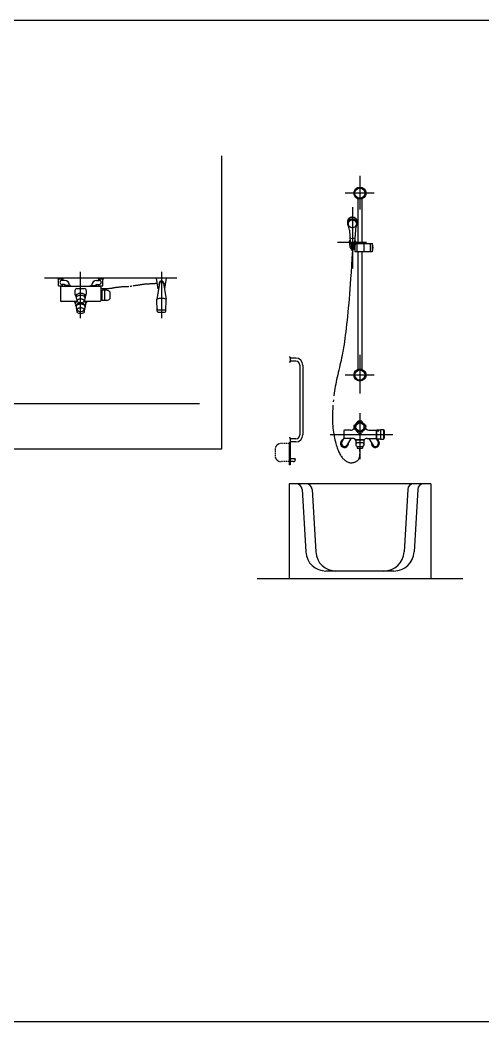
# Model space of a CAD drawing. Header units: inches. Extents: x -1249499 to 290957, y -589671 to 1013543.
# Drawn here: x -1042832 to -1040542, y 303228 to 308188 of the extents above; entities that cross this region are included whole.
import ezdxf

# ---------------------------------------------------------------- set-up
doc = ezdxf.new("R2010")
doc.units = ezdxf.units.IN
doc.header["$MEASUREMENT"] = 0
doc.linetypes.add('HIDDEN', pattern=[2, 1, -1])
doc.layers.add('1BATH', color=1, linetype='Continuous')
doc.layers.add('1SEC', color=7, linetype='Continuous')

msp = doc.modelspace()

# ---------------------------------------------------------------- linework, layer by layer
for p, q in [((-1041833.5, 306065.3), (-1041833.5, 307516.5)), ((-1044224.7, 306065.3), (-1041833.5, 306065.3))]:
    msp.add_line(p, q)
at = {"layer": '1BATH'}
for p, q in [((-1041150.4, 307416.6), (-1041150.4, 307249.4)), ((-1041080.5, 307330.8), (-1041223.4, 307330.8)), ((-1041160.4, 307302.5), (-1041160.4, 307081.9)), ((-1041140.4, 307302.5), (-1041140.4, 307081.9)), ((-1041187.9, 307262.3), (-1041187.9, 306958.4)), ((-1041212.2, 307189.3), (-1041212.2, 307181.6)), ((-1041163.5, 307189.3), (-1041163.5, 307181.6)), ((-1041202.6, 307148.5), (-1041198, 307086.8)), ((-1041173.2, 307148.5), (-1041177.8, 307086.8)), ((-1041118, 307087), (-1041260.8, 307087)), ((-1041203.6, 307091.3), (-1041200.6, 307065.7)), ((-1041193.4, 307084.2), (-1041195.7, 307081.9)), ((-1041195.7, 307081.9), (-1041192.7, 307056.3)), ((-1041194.7, 307057.4), (-1041194.2, 307050.9)), ((-1041193.4, 307084.2), (-1041190.5, 307058.8)), ((-1041190.5, 307058.8), (-1041192.7, 307056.3)), ((-1041182.2, 307084.2), (-1041185.2, 307058.8)), ((-1041185.2, 307058.8), (-1041183, 307056.3)), ((-1041180, 307081.9), (-1041183, 307056.3)), ((-1041182.2, 307084.2), (-1041180, 307081.9)), ((-1041181, 307057.3), (-1041181.5, 307050.9)), ((-1041175.3, 307064), (-1041175.3, 307041.9)), ((-1041172.1, 307091.3), (-1041175.1, 307065.7)), ((-1041173.2, 307081.9), (-1041090.4, 307081.9)), ((-1041165.4, 307081.9), (-1041165.4, 307041.9)), ((-1041130.4, 307081.9), (-1041130.4, 307041.9)), ((-1041100.4, 307081.9), (-1041100.4, 307041.9)), ((-1041090.4, 307081.9), (-1041090.4, 307041.9)), ((-1041175.3, 307041.9), (-1041090.4, 307041.9)), ((-1041160.4, 307041.9), (-1041160.4, 306459.1)), ((-1041140.4, 307041.9), (-1041140.4, 306459.1)), ((-1042056.5, 306910.4), (-1042710.4, 306910.4)), ((-1042642.3, 306872.3), (-1042642.3, 306905.4)), ((-1042622.4, 306905.4), (-1042642.3, 306905.4)), ((-1042622.4, 306899.3), (-1042622.4, 306905.4)), ((-1042532.4, 306711.4), (-1042532.4, 306942)), ((-1042422.4, 306905.4), (-1042442.3, 306905.4)), ((-1042442.3, 306899.3), (-1042442.3, 306905.4)), ((-1042422.4, 306872.3), (-1042422.4, 306905.4)), ((-1042149.2, 306856.9), (-1042156.5, 306910.4)), ((-1042132.3, 306942), (-1042132.3, 306711.4)), ((-1042115.4, 306856.9), (-1042108.1, 306910.4)), ((-1042642.3, 306872.3), (-1042622.4, 306872.3)), ((-1042632.4, 306865.8), (-1042632.4, 306798.1)), ((-1042532.4, 306868.8), (-1042629.4, 306868.8)), ((-1042611.8, 306899.3), (-1042624.5, 306899.3)), ((-1042611.8, 306879.3), (-1042624.5, 306879.3)), ((-1042622.4, 306872.3), (-1042622.4, 306879.3)), ((-1042611.8, 306868.8), (-1042611.8, 306873.8)), ((-1042581.8, 306873.8), (-1042611.8, 306873.8)), ((-1042606.8, 306873.8), (-1042606.8, 306874.3)), ((-1042586.8, 306873.8), (-1042586.8, 306874.3)), ((-1042581.8, 306868.8), (-1042581.8, 306873.8)), ((-1042550.4, 306858.9), (-1042514.4, 306858.9)), ((-1042435.4, 306868.8), (-1042532.4, 306868.8)), ((-1042483, 306873.8), (-1042453, 306873.8)), ((-1042483, 306868.8), (-1042483, 306873.8)), ((-1042478, 306873.8), (-1042478, 306874.3)), ((-1042458, 306873.8), (-1042458, 306874.3)), ((-1042453, 306899.3), (-1042440.3, 306899.3)), ((-1042453, 306879.3), (-1042440.3, 306879.3)), ((-1042453, 306868.8), (-1042453, 306873.8)), ((-1042442.3, 306872.3), (-1042442.3, 306879.3)), ((-1042442.3, 306872.3), (-1042422.4, 306872.3)), ((-1042432.4, 306865.8), (-1042432.4, 306798.1)), ((-1042141.8, 306883.4), (-1042154.9, 306806.2)), ((-1042149.2, 306856.9), (-1042146.3, 306856.9)), ((-1042144.6, 306881), (-1042143.7, 306872.1)), ((-1042122.7, 306883.4), (-1042109.6, 306806.2)), ((-1042119.7, 306883.4), (-1042120.8, 306872.1)), ((-1042118.3, 306856.9), (-1042115.4, 306856.9)), ((-1042560.4, 306848.9), (-1042560.4, 306831.6)), ((-1042556.1, 306820.8), (-1042559.3, 306827)), ((-1042556.1, 306824.9), (-1042556.1, 306820.8)), ((-1042554.3, 306821.8), (-1042554.3, 306812.3)), ((-1042554.3, 306812.3), (-1042549.9, 306797.9)), ((-1042510.5, 306812.3), (-1042515.1, 306796.6)), ((-1042510.5, 306821.8), (-1042510.5, 306812.3)), ((-1042508.7, 306820.8), (-1042505.5, 306827)), ((-1042508.7, 306824.9), (-1042508.7, 306820.8)), ((-1042504.4, 306848.9), (-1042504.4, 306831.6)), ((-1042427.4, 306842.6), (-1042432.4, 306842.6)), ((-1042427.4, 306807.8), (-1042432.4, 306807.8)), ((-1042427.4, 306847.6), (-1042427.4, 306802.8)), ((-1042403.2, 306850.6), (-1042424.4, 306850.6)), ((-1042413.6, 306850.6), (-1042413.6, 306799.8)), ((-1042387.4, 306842.6), (-1042387.4, 306807.8)), ((-1042153.1, 306747), (-1042154.9, 306805.8)), ((-1042111.5, 306747), (-1042109.7, 306805.8)), ((-1042549, 306795.1), (-1042629.4, 306795.1)), ((-1042554.3, 306773.2), (-1042554.3, 306768.5)), ((-1042554.3, 306768.5), (-1042549.9, 306754.1)), ((-1042435.4, 306795.1), (-1042515.8, 306795.1)), ((-1042510.5, 306768.5), (-1042515.1, 306752.8)), ((-1042510.5, 306773.2), (-1042510.5, 306768.5)), ((-1042403.2, 306799.8), (-1042424.4, 306799.8)), ((-1041495.4, 306519.5), (-1041500.4, 306519.5)), ((-1041495.4, 306519.5), (-1041495.4, 306494.5)), ((-1041467.9, 306514.5), (-1041495.4, 306514.5)), ((-1041150.4, 306531.4), (-1041150.4, 306338.9)), ((-1041495.4, 306494.5), (-1041500.4, 306494.5)), ((-1041467.9, 306499.5), (-1041495.4, 306499.5)), ((-1041447.9, 306479.5), (-1041447.9, 306134.5)), ((-1041432.9, 306479.5), (-1041432.9, 306134.5)), ((-1041080.5, 306430.8), (-1041223.4, 306430.8)), ((-1043990.6, 306289.7), (-1041944.7, 306289.7)), ((-1041150.4, 306242), (-1041150.4, 306013.6)), ((-1041048.8, 306161), (-1041033.8, 306161)), ((-1041048.8, 306161), (-1041048.8, 306113)), ((-1041033.8, 306161), (-1041033.8, 306113)), ((-1041495.4, 306119.5), (-1041500.4, 306119.5)), ((-1041495.4, 306119.5), (-1041495.4, 306094.5)), ((-1041467.9, 306114.5), (-1041495.4, 306114.5)), ((-1041297.9, 306137), (-1040987.3, 306137)), ((-1041229.4, 306117.8), (-1041239.9, 306099.6)), ((-1041230.4, 306154), (-1041230.4, 306120)), ((-1041197.9, 306157), (-1041227.4, 306157)), ((-1041186, 306117), (-1041227.4, 306117)), ((-1041195.2, 306117), (-1041213.9, 306084.6)), ((-1041173.2, 306112.4), (-1041127.6, 306112.4)), ((-1041114.8, 306117), (-1041073.4, 306117)), ((-1041105.6, 306117), (-1041086.9, 306084.6)), ((-1041102.9, 306157), (-1041073.4, 306157)), ((-1041071.4, 306117.8), (-1041060.9, 306099.6)), ((-1041070.4, 306154), (-1041070.4, 306120)), ((-1041068.8, 306156), (-1041068.8, 306118)), ((-1041065.8, 306159), (-1041048.8, 306159)), ((-1041065.8, 306115), (-1041048.8, 306115)), ((-1041048.8, 306113), (-1041033.8, 306113)), ((-1041033.8, 306159), (-1041032.8, 306159)), ((-1041033.8, 306115), (-1041032.8, 306115)), ((-1041029.8, 306156), (-1041029.8, 306118)), ((-1041495.4, 306094.5), (-1041500.4, 306094.5)), ((-1041500.4, 306094.5), (-1041500.4, 305987)), ((-1041467.9, 306099.5), (-1041495.4, 306099.5)), ((-1041495.4, 306094.5), (-1041495.4, 305987)), ((-1041171.7, 306110.4), (-1041129.1, 306110.4)), ((-1041170.4, 306105.4), (-1041170.4, 306083.4)), ((-1041163.4, 306078), (-1041163.4, 306068.9)), ((-1041163.4, 306068.9), (-1041137.4, 306068.9)), ((-1041137.4, 306078), (-1041137.4, 306068.9)), ((-1041130.4, 306105.4), (-1041130.4, 306083.4)), ((-1041470.4, 306016.5), (-1041495.4, 306016.5)), ((-1041470.4, 306016.5), (-1041470.4, 306012)), ((-1041495.4, 305987), (-1041500.4, 305987)), ((-1041495.4, 305987), (-1041500.4, 305987)), ((-1041480.4, 306002), (-1041495.4, 306002)), ((-1040834.7, 305892), (-1041466.1, 305892)), ((-1041386.7, 305863.7), (-1041368.9, 305554.8)), ((-1040914.1, 305863.7), (-1040931.9, 305554.8))]:
    msp.add_line(p, q, dxfattribs=at)
at = {"layer": '1BATH', "linetype": 'HIDDEN'}
for p, q in [((-1041570.4, 306062), (-1041570.4, 306032)), ((-1041500.4, 306092), (-1041540.4, 306092)), ((-1041500.4, 306002), (-1041540.4, 306002))]:
    msp.add_line(p, q, dxfattribs=at)
at = {"layer": '1BATH'}
msp.add_lwpolyline([(-1045914, 308188), (-1035986.6, 308188), (-1035986.6, 303228.3), (-1045914, 303228.3)], close=True, dxfattribs=at)
for points in [[(-1041163.5, 307189.3, 0.105403), (-1041165.3, 307197.8, 0.101091), (-1041170.6, 307205.2, 0.095535), (-1041178.5, 307210.1, 0.091947), (-1041187.9, 307211.9, 0.091947), (-1041197.3, 307210.1, 0.095535), (-1041205.1, 307205.2, 0.101091), (-1041210.4, 307197.8, 0.105403), (-1041212.2, 307189.3, 0.105403)], [(-1041163.5, 307189.3, 0.121511), (-1041165.6, 307197.8, 0.105238), (-1041171.3, 307204.7, 0.088232), (-1041179, 307208.7, 0.079089), (-1041187.9, 307210.2, 0.079089), (-1041196.8, 307208.7, 0.088232), (-1041204.4, 307204.7, 0.105238), (-1041210.1, 307197.8, 0.121511), (-1041212.2, 307189.3, 0.121511)], [(-1041166.6, 307180.4, 0.01841), (-1041166.5, 307181.6, 0.121511), (-1041168.3, 307188.7, 0.105238), (-1041173.2, 307194.6, 0.088232), (-1041179.9, 307198.2, 0.079089), (-1041187.9, 307199.5, 0.079089), (-1041195.8, 307198.2, 0.088232), (-1041202.5, 307194.6, 0.105238), (-1041207.5, 307188.7, 0.121511), (-1041209.2, 307181.6, 0.121511)], [(-1041209.2, 307181.6, 0.01841), (-1041209.2, 307180.4, 0.105238)], [(-1041198.9, 307098.9, 0.083437), (-1041202.3, 307095.5, 0.154151), (-1041203.6, 307091.3, 0.154151)], [(-1041203.6, 307091.3, 0.154151), (-1041202.3, 307087.2, 0.106823), (-1041197.7, 307083, 0.025746), (-1041195.7, 307081.9, 0.060033)], [(-1041198.6, 307095.2, 0.041388), (-1041199.8, 307093.8, 0.154151), (-1041200.6, 307091.3, 0.154151)], [(-1041200.6, 307091.3, 0.154151), (-1041199.8, 307088.9, 0.106823), (-1041196.2, 307085.6, 0.039231), (-1041193.4, 307084.2, 0.002504)], [(-1041200.6, 307065.7, 0.154151), (-1041199.3, 307061.6, 0.106823), (-1041194.7, 307057.4, 0.025746), (-1041192.7, 307056.3, 0.060033)], [(-1041175.1, 307065.7, -0.154151), (-1041176.4, 307061.6, -0.106823), (-1041180.9, 307057.4, -0.025746), (-1041183, 307056.3, -0.060033)], [(-1041175.1, 307091.3, -0.154151), (-1041175.8, 307088.9, -0.106823), (-1041179.5, 307085.6, -0.039231), (-1041182.2, 307084.2, -0.002504)], [(-1041172.1, 307091.3, -0.154151), (-1041173.4, 307087.2, -0.106823), (-1041177.9, 307083, -0.025746), (-1041180, 307081.9, -0.060033)], [(-1041177.1, 307095.3, -0.043473), (-1041175.8, 307093.8, -0.154151), (-1041175.1, 307091.3, -0.154151)], [(-1041176.9, 307099, -0.084913), (-1041173.4, 307095.5, -0.154151), (-1041172.1, 307091.3, -0.154151)], [(-1042532.4, 306835, 0.061057), (-1042541.2, 306833.9, 0.074417), (-1042547.9, 306831.1, 0.106953), (-1042552.8, 306826.4, 0.152045), (-1042554.3, 306821.8, 0.113592)], [(-1042532.4, 306825.5, 0.061057), (-1042541.2, 306824.4, 0.074417), (-1042547.9, 306821.6, 0.106953), (-1042552.8, 306817, 0.152045), (-1042554.3, 306812.3, 0.113592)], [(-1042510.5, 306821.8, 0.152045), (-1042511.9, 306826.4, 0.106953), (-1042516.9, 306831.1, 0.074417), (-1042523.6, 306833.9, 0.061057), (-1042532.4, 306835, 0.061057)], [(-1042510.5, 306812.3, 0.152045), (-1042511.9, 306817, 0.106953), (-1042516.9, 306821.6, 0.074417), (-1042523.6, 306824.4, 0.061057), (-1042532.4, 306825.5, 0.061057)], [(-1042548.6, 306795.1, 0.024449), (-1042551, 306793.7, 0.10712), (-1042556.9, 306787.6, 0.139948), (-1042558.7, 306781.3, 0.139948), (-1042556.9, 306775, 0.060599), (-1042553.8, 306771.2, 0.079786)], [(-1042532.4, 306786.3, 0.061057), (-1042541.2, 306785.2, 0.074417), (-1042547.9, 306782.5, 0.106953), (-1042552.8, 306777.8, 0.152045), (-1042554.3, 306773.2, 0.113592)], [(-1042532.4, 306781.7, 0.061057), (-1042541.2, 306780.6, 0.074417), (-1042547.9, 306777.8, 0.106953), (-1042552.8, 306773.2, 0.152045), (-1042554.3, 306768.5, 0.113592)], [(-1042510.5, 306773.2, 0.152045), (-1042511.9, 306777.8, 0.106953), (-1042516.9, 306782.5, 0.074417), (-1042523.6, 306785.2, 0.061057), (-1042532.4, 306786.3, 0.061057)], [(-1042510.5, 306768.5, 0.152045), (-1042511.9, 306773.2, 0.106953), (-1042516.9, 306777.8, 0.074417), (-1042523.6, 306780.6, 0.061057), (-1042532.4, 306781.7, 0.061057)], [(-1042510.9, 306771.2, 0.060599), (-1042507.9, 306775, 0.139948), (-1042506.1, 306781.3, 0.139948), (-1042507.9, 306787.6, 0.10712), (-1042513.8, 306793.7, 0.024449), (-1042516.2, 306795.1, 0.067426)]]:
    msp.add_lwpolyline(points, format="xyb", dxfattribs=at)
for points in [[(-1041212.2, 307181.6, 0.121511), (-1041210.1, 307173.1, 0.105238), (-1041204.4, 307166.2, 0.088232), (-1041196.8, 307162.1, 0.079089), (-1041187.9, 307160.7, 0.079089), (-1041179, 307162.1, 0.088232), (-1041171.3, 307166.2, 0.105238), (-1041165.6, 307173.1, 0.121511), (-1041163.5, 307181.6, 0.121511), (-1041165.6, 307190.1, 0.105238), (-1041171.3, 307197, 0.088232), (-1041179, 307201, 0.079089), (-1041187.9, 307202.5, 0.079089), (-1041196.8, 307201, 0.088232), (-1041204.4, 307197, 0.105238), (-1041210.1, 307190.1, 0.121511)], [(-1041209.2, 307179.3, 0.121511), (-1041207.5, 307172.2, 0.105238), (-1041202.5, 307166.3, 0.088232), (-1041195.8, 307162.7, 0.079089), (-1041187.9, 307161.4, 0.079089), (-1041179.9, 307162.7, 0.088232), (-1041173.2, 307166.3, 0.105238), (-1041168.3, 307172.2, 0.121511), (-1041166.5, 307179.3, 0.121511), (-1041168.3, 307186.4, 0.105238), (-1041173.2, 307192.4, 0.088232), (-1041179.9, 307195.9, 0.079089), (-1041187.9, 307197.2, 0.079089), (-1041195.8, 307195.9, 0.088232), (-1041202.5, 307192.4, 0.105238), (-1041207.5, 307186.4, 0.121511)], [(-1042532.4, 306806.9, 0.052376), (-1042539.5, 306806.2, 0.066234), (-1042544.8, 306804.3, 0.10476), (-1042548.8, 306801, 0.171506), (-1042549.9, 306797.9, 0.171506), (-1042548.8, 306794.9, 0.10476), (-1042544.8, 306791.6, 0.066234), (-1042539.5, 306789.7, 0.052376), (-1042532.4, 306789, 0.052376), (-1042525.3, 306789.7, 0.066234), (-1042520, 306791.6, 0.10476), (-1042516, 306794.9, 0.171506), (-1042514.9, 306797.9, 0.171506), (-1042516, 306801, 0.10476), (-1042520, 306804.3, 0.066234), (-1042525.3, 306806.2, 0.052376)], [(-1042532.4, 306763.1, 0.052376), (-1042539.5, 306762.4, 0.066234), (-1042544.8, 306760.5, 0.10476), (-1042548.8, 306757.2, 0.171506), (-1042549.9, 306754.1, 0.171506), (-1042548.8, 306751.1, 0.10476), (-1042544.8, 306747.8, 0.066234), (-1042539.5, 306745.9, 0.052376), (-1042532.4, 306745.1, 0.052376), (-1042525.3, 306745.9, 0.066234), (-1042520, 306747.8, 0.10476), (-1042516, 306751.1, 0.171506), (-1042514.9, 306754.1, 0.171506), (-1042516, 306757.2, 0.10476), (-1042520, 306760.5, 0.066234), (-1042525.3, 306762.4, 0.052376)], [(-1041061.9, 306155.1, 0.098491), (-1041061.8, 306154.3, 0.098491), (-1041061.4, 306153.7, 0.098491), (-1041060.7, 306153.3, 0.098491), (-1041060, 306153.2, 0.098491), (-1041059.3, 306153.3, 0.098491), (-1041058.7, 306153.7, 0.098491), (-1041058.3, 306154.3, 0.098491), (-1041058.2, 306155.1, 0.098491), (-1041058.3, 306155.8, 0.098491), (-1041058.7, 306156.4, 0.098491), (-1041059.3, 306156.8, 0.098491), (-1041060, 306156.9, 0.098491), (-1041060.7, 306156.8, 0.098491), (-1041061.4, 306156.4, 0.098491), (-1041061.8, 306155.8, 0.098491)]]:
    msp.add_lwpolyline(points, format="xyb", close=True, dxfattribs=at)
for points in [[(-1041187.9, 307049.4), (-1041190.3, 307008.6), (-1041192.5, 306971.9), (-1041194.6, 306938.7), (-1041196.6, 306908.6), (-1041198.6, 306881), (-1041200.4, 306855.4), (-1041202.3, 306831.3), (-1041204.2, 306808.2), (-1041206.1, 306785.7), (-1041208.1, 306763.6), (-1041210.1, 306742.2), (-1041212.2, 306721.3), (-1041214.3, 306701.2), (-1041216.4, 306681.7), (-1041218.5, 306663.1), (-1041220.6, 306645.2), (-1041222.7, 306628.3), (-1041224.8, 306612.1), (-1041226.9, 306596.7), (-1041229.1, 306582), (-1041231.3, 306567.8), (-1041233.6, 306554.2), (-1041236, 306540.9), (-1041238.5, 306528.1), (-1041241.1, 306515.5), (-1041243.8, 306503.2), (-1041246.5, 306491.1), (-1041249.3, 306479.1), (-1041252.1, 306467.3), (-1041255, 306455.6), (-1041257.7, 306444), (-1041260.5, 306432.4), (-1041263.1, 306420.9), (-1041265.7, 306409.3), (-1041268.1, 306397.7), (-1041270.4, 306386.2), (-1041272.6, 306374.7), (-1041274.6, 306363.3), (-1041276.5, 306351.9), (-1041278.1, 306340.6), (-1041279.6, 306329.4), (-1041279.8, 306327.1)], [(-1042432.4, 306859.2), (-1042432.3, 306859.2), (-1042428.5, 306859.4), (-1042425.2, 306859.4), (-1042422, 306859.5), (-1042419.1, 306859.5), (-1042416.2, 306859.5), (-1042413.4, 306859.5), (-1042410.6, 306859.4), (-1042407.7, 306859.4), (-1042404.6, 306859.4), (-1042401.5, 306859.5), (-1042398.2, 306859.6), (-1042394.9, 306859.7), (-1042391.6, 306859.8), (-1042388.4, 306860), (-1042385.2, 306860.3), (-1042382.2, 306860.6), (-1042379.3, 306861), (-1042376.7, 306861.4), (-1042374.1, 306861.9), (-1042371.6, 306862.4), (-1042369.2, 306862.9), (-1042366.9, 306863.4), (-1042364.6, 306863.8), (-1042362.2, 306864.3), (-1042359.9, 306864.7), (-1042357.5, 306865), (-1042355.1, 306865.3), (-1042352.5, 306865.6), (-1042349.9, 306865.9), (-1042347.2, 306866.2), (-1042344.3, 306866.5), (-1042341.3, 306866.8), (-1042338.2, 306867.2), (-1042334.9, 306867.6), (-1042331.5, 306868), (-1042328, 306868.4), (-1042324.6, 306868.8), (-1042321.1, 306869.1), (-1042317.8, 306869.3), (-1042314.5, 306869.5), (-1042311.3, 306869.6), (-1042308.2, 306869.7), (-1042305.2, 306869.7), (-1042302.2, 306869.7), (-1042299.1, 306869.7), (-1042296.1, 306869.8), (-1042294.5, 306869.9)], [(-1042288, 306870.4), (-1042286.2, 306870.6), (-1042282.7, 306871), (-1042279.1, 306871.6), (-1042278.3, 306871.7)], [(-1042271.8, 306872.8), (-1042268.5, 306873.4), (-1042265.2, 306874), (-1042262, 306874.5), (-1042259, 306875), (-1042256.2, 306875.4), (-1042253.6, 306875.8), (-1042251, 306876.1), (-1042248.6, 306876.4), (-1042246.3, 306876.7), (-1042243.9, 306877), (-1042241.6, 306877.4), (-1042239.3, 306877.7), (-1042236.9, 306878.1), (-1042234.5, 306878.6), (-1042232.1, 306879), (-1042229.7, 306879.4), (-1042227.2, 306879.8), (-1042224.8, 306880.2), (-1042222.3, 306880.6), (-1042219.8, 306880.9), (-1042217.3, 306881.2), (-1042214.8, 306881.5), (-1042212.3, 306881.7), (-1042209.7, 306882), (-1042207.1, 306882.2), (-1042204.5, 306882.3), (-1042201.8, 306882.5), (-1042199.1, 306882.6), (-1042196.4, 306882.8), (-1042193.7, 306882.9), (-1042191, 306883), (-1042188.4, 306883.1), (-1042185.8, 306883.2), (-1042183.3, 306883.3), (-1042180.9, 306883.4), (-1042178.6, 306883.5), (-1042176.5, 306883.6), (-1042174.3, 306883.7), (-1042172.3, 306883.9), (-1042170.2, 306884), (-1042168, 306884.2), (-1042165.9, 306884.3), (-1042163.6, 306884.5), (-1042161.1, 306884.7), (-1042158.5, 306884.9), (-1042155.7, 306885.2), (-1042153.1, 306885.4)], [(-1041283.9, 306281.2), (-1041284.4, 306274.3), (-1041284.9, 306263.4), (-1041285.4, 306252.6), (-1041285.8, 306241.8), (-1041286.1, 306231.1), (-1041286.2, 306220.4), (-1041286.2, 306209.8), (-1041286, 306199.2), (-1041285.6, 306188.7), (-1041285, 306178.3), (-1041284.1, 306167.9), (-1041282.9, 306157.6), (-1041281.5, 306147.5), (-1041279.9, 306137.5), (-1041278.1, 306127.8), (-1041276.1, 306118.4), (-1041274, 306109.4), (-1041271.9, 306100.7), (-1041269.7, 306092.6), (-1041267.6, 306084.9), (-1041265.4, 306077.7), (-1041263.2, 306071), (-1041260.9, 306064.7), (-1041258.7, 306058.9), (-1041256.4, 306053.4), (-1041254.1, 306048.2), (-1041251.7, 306043.4), (-1041249.3, 306038.8), (-1041246.9, 306034.5), (-1041244.3, 306030.5), (-1041241.7, 306026.7), (-1041239, 306023.1), (-1041236.2, 306019.7), (-1041233.2, 306016.5), (-1041230.1, 306013.5), (-1041226.8, 306010.7), (-1041223.4, 306008), (-1041219.9, 306005.6), (-1041216.3, 306003.3), (-1041212.7, 306001.4), (-1041209.1, 305999.7), (-1041205.4, 305998.4), (-1041201.9, 305997.3), (-1041198.4, 305996.7), (-1041194.9, 305996.3), (-1041191.6, 305996.3), (-1041188.3, 305996.6), (-1041185, 305997.1), (-1041181.9, 305997.8), (-1041178.7, 305998.6), (-1041175.6, 305999.7), (-1041172.6, 306000.8), (-1041169.6, 306002.2), (-1041166.7, 306003.9), (-1041163.9, 306005.9), (-1041161.3, 306008.4), (-1041158.8, 306011.4), (-1041156.5, 306015), (-1041154.4, 306019.2), (-1041152.5, 306024.3), (-1041151.1, 306030.4), (-1041150.2, 306037.6), (-1041149.9, 306046.2), (-1041150.5, 306056.4), (-1041152.1, 306068.5), (-1041152.1, 306068.5)], [(-1041281.8, 306308.4), (-1041281.9, 306307.2), (-1041282.8, 306297.7)]]:
    msp.add_lwpolyline(points, dxfattribs=at)
for centre, radius in [((-1041150.4, 307330.8), 30), ((-1041150.4, 307330.8), 25), ((-1041150.4, 306430.8), 30), ((-1041150.4, 306430.8), 25), ((-1041150.4, 306173.3), 25), ((-1041150.4, 306173.3), 20)]:
    msp.add_circle(centre, radius, dxfattribs=at)
for centre, radius, start, end in [((-1041254.8, 307146), 52.3, 2.7828, 31.8476), ((-1041120.9, 307146), 52.3, 148.1524, 177.2172), ((-1041188, 307126.2), 19.6, 233.177, 307.6957), ((-1041122.5, 307061.9), 37.8, 328.0556, 31.9444), ((-1041187.9, 307063.1), 13.8, 242.5107, 297.4893), ((-1042642.3, 306910.4), 5, 180, 270), ((-1042622.4, 306910.4), 5, 270, 0), ((-1042442.3, 306910.4), 5, 180, 270), ((-1042422.4, 306910.4), 5, 270, 0), ((-1042624.5, 306889.3), 10, 90, 270), ((-1042629.4, 306865.8), 3, 90, 180), ((-1042611.8, 306874.3), 25, 0, 90), ((-1042611.8, 306874.3), 5, 0, 90), ((-1042550.4, 306848.9), 10, 90, 180), ((-1042514.4, 306848.9), 10, 0, 90), ((-1042453, 306874.3), 25, 90, 180), ((-1042453, 306874.3), 5, 90, 180), ((-1042440.3, 306889.3), 10, 270, 90), ((-1042435.4, 306865.8), 3, 0, 90), ((-1042132.3, 306883.4), 12.5, 0, 191.0801), ((-1042132.3, 306883.4), 9.53, 0, 180), ((-1042550.4, 306831.6), 10, 180, 207.3897), ((-1042546.9, 306821), 10, 97.4197, 157.236), ((-1042546.9, 306824.7), 10, 202.764, 222.0664), ((-1042517.9, 306821), 10, 22.764, 82.5803), ((-1042517.9, 306824.7), 10, 317.9336, 337.236), ((-1042514.4, 306831.6), 10, 332.6103, 0), ((-1042424.4, 306847.6), 3, 90, 180), ((-1042408.4, 306820.7), 30.3, 46.1923, 80.1854), ((-1042408.4, 306829.7), 30.3, 279.8146, 313.8077), ((-1042151.9, 306806), 3, 176.7737, 183.7161), ((-1042132.1, 306734.3), 75.4, 73.5138, 106.8249), ((-1042112.6, 306806), 3, 356.2839, 3.2263), ((-1042629.4, 306798.1), 3, 180, 270), ((-1042709.3, 306731.8), 160, 19.1733, 23.3011), ((-1042709.3, 306731.8), 160, 3.1216, 10.7875), ((-1042355.4, 306731.8), 160, 165.4825, 176.8784), ((-1042355.4, 306731.8), 160, 156.6989, 160.8267), ((-1042435.4, 306798.1), 3, 270, 0), ((-1042424.4, 306802.8), 3, 180, 270), ((-1042148.5, 306759), 5, 183.7161, 255.3039), ((-1042116.1, 306759), 5, 284.6961, 356.2839), ((-1042532.4, 306770.4), 34.5, 240.0236, 299.9764), ((-1042148.1, 306747.4), 5, 183.7161, 255.3039), ((-1042132.3, 306870.5), 117.6, 261.4667, 278.5333), ((-1042132.3, 306854.1), 112.9, 261.2893, 278.7107), ((-1042116.4, 306747.4), 5, 284.6961, 356.2839), ((-1041467.9, 306479.5), 35, 0, 90), ((-1041467.9, 306479.5), 20, 0, 90), ((-1041198.6, 306180.3), 23.3, 271.6537, 324.2912), ((-1041150.4, 306173.3), 30, 161.7929, 198.2071), ((-1041205, 306228), 52.3, 300.0092, 329.9908), ((-1041205, 306118.7), 52.3, 30.0092, 59.9908), ((-1041150.4, 306173.3), 30, 71.7929, 108.2071), ((-1041095.8, 306228), 52.3, 210.0092, 239.9908), ((-1041095.8, 306118.7), 52.3, 120.0092, 149.9908), ((-1041150.4, 306173.3), 30, 341.7929, 18.2071), ((-1041102.2, 306180.3), 23.3, 215.7088, 268.3463), ((-1041467.9, 306134.5), 35, 270, 0), ((-1041467.9, 306134.5), 20, 270, 0), ((-1041226.9, 306092.1), 20, 108.5904, 11.4096), ((-1041227.4, 306154), 3, 90, 180), ((-1041227.4, 306120), 3, 180, 270), ((-1041186.7, 306093.7), 23.3, 61.7297, 88.3463), ((-1041180.4, 306105.4), 10, 0, 61.7297), ((-1041150.4, 306173.3), 30, 251.7929, 288.2071), ((-1041120.4, 306105.4), 10, 118.2703, 180), ((-1041114.1, 306093.7), 23.3, 91.6537, 118.2703), ((-1041073.9, 306092.1), 20, 168.5904, 71.4096), ((-1041073.4, 306154), 3, 0, 90), ((-1041073.4, 306120), 3, 270, 0), ((-1041065.8, 306156), 3, 90, 180), ((-1041065.8, 306118), 3, 180, 270), ((-1041032.8, 306156), 3, 0, 90), ((-1041032.8, 306118), 3, 270, 0), ((-1041226.9, 306092.1), 15, 150, 330), ((-1041164.9, 306089.5), 5.47, 94.4425, 182.3949), ((-1041164.9, 306083.7), 5.47, 177.6051, 265.5575), ((-1041150.4, 305956.3), 139.4, 83.8373, 96.1627), ((-1041150.4, 306216.8), 139.4, 263.8373, 276.1627), ((-1041135.9, 306089.5), 5.47, 357.6051, 85.5575), ((-1041135.9, 306083.7), 5.47, 274.4425, 2.3949), ((-1041073.9, 306092.1), 15, 210, 30), ((-1041480.4, 306012), 10, 270, 0), ((-1041416.6, 305862), 30, 3.2843, 90), ((-1040884.2, 305862), 30, 90, 176.7157), ((-1041269.1, 305560.5), 100, 183.2843, 270), ((-1041031.7, 305560.5), 100, 270, 356.7157)]:
    msp.add_arc(centre, radius, start, end, dxfattribs=at)
at = {"layer": '1BATH', "linetype": 'HIDDEN'}
for centre, start, end in [((-1041540.4, 306062), 90, 180), ((-1041540.4, 306032), 180, 270)]:
    msp.add_arc(centre, 30, start, end, dxfattribs=at)
at = {"layer": '1SEC'}
for p, q in [((-1041500.4, 305892), (-1041500.4, 305422)), ((-1041466.1, 305892), (-1041500.4, 305892)), ((-1041436.1, 305863.7), (-1041418.4, 305554.8)), ((-1040864.7, 305863.7), (-1040882.4, 305554.8)), ((-1040800.4, 305892), (-1040834.7, 305892)), ((-1040800.4, 305892), (-1040800.4, 305422)), ((-1040982.2, 305460.5), (-1041318.6, 305460.5))]:
    msp.add_line(p, q, dxfattribs=at)
at = {"layer": '1SEC', "color": 1}
msp.add_line((-1040642, 305422), (-1041658.8, 305422), dxfattribs=at)
at = {"layer": '1SEC'}
for centre, radius, start, end in [((-1041466.1, 305862), 30, 3.2843, 90), ((-1040834.7, 305862), 30, 90, 176.7157), ((-1041318.6, 305560.5), 100, 183.2843, 270), ((-1040982.2, 305560.5), 100, 270, 356.7157)]:
    msp.add_arc(centre, radius, start, end, dxfattribs=at)

doc.saveas('drawing.dxf')
